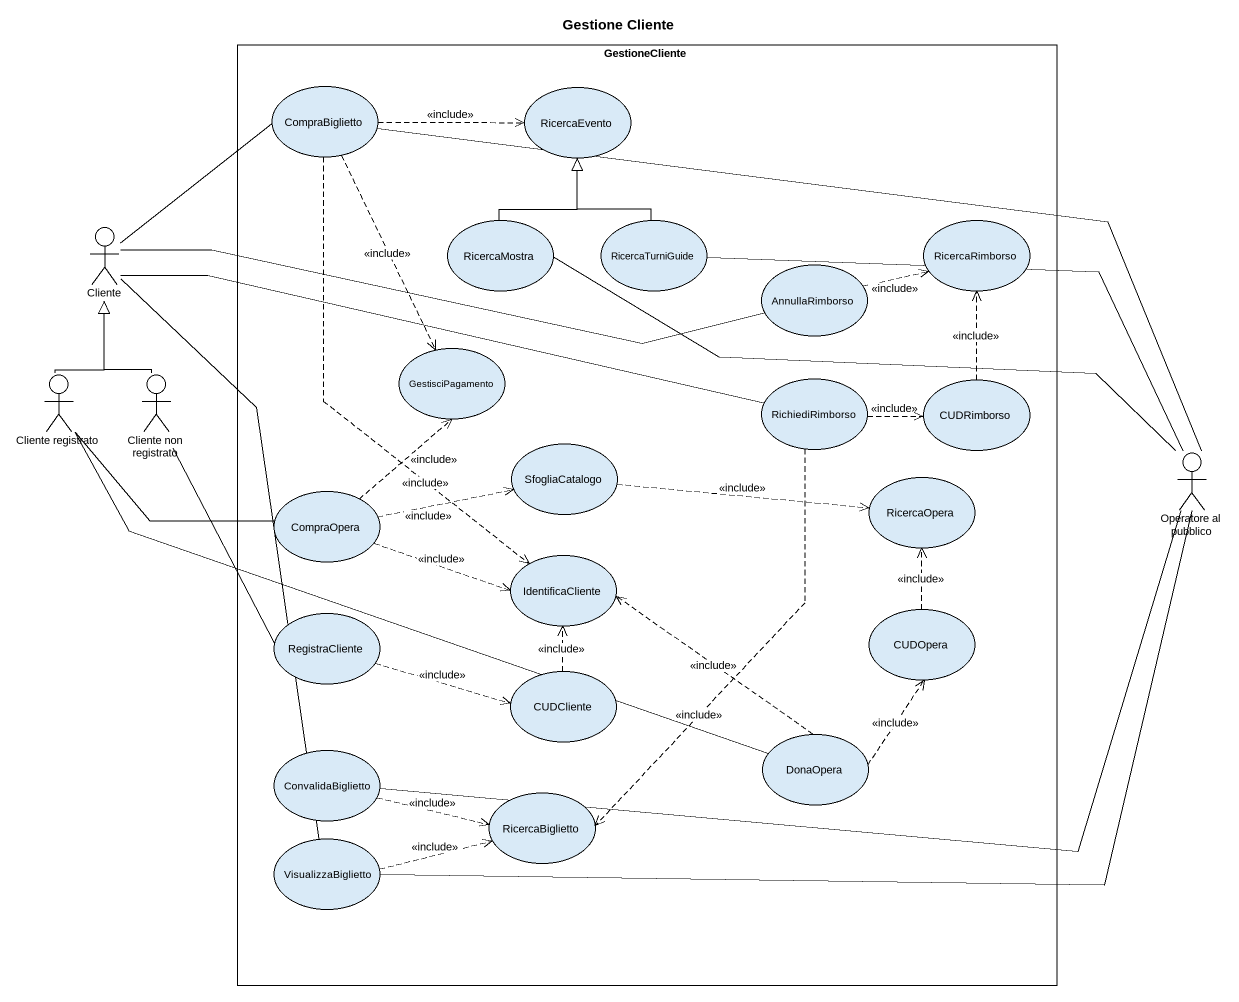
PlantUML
@startuml
title Gestione Cliente
rectangle GestioneCliente {
  usecase CompraBiglietto
  usecase RicercaEvento
  usecase RicercaMostra
  usecase RicercaTurniGuide
  usecase RicercaRimborso
  usecase AnnullaRimborso
  usecase GestisciPagamento
  usecase RichiediRimborso
  usecase CUDRimborso
  usecase SfogliaCatalogo
  usecase CompraOpera
  usecase RicercaOpera
  usecase IdentificaCliente
  usecase CUDOpera
  usecase RegistraCliente
  usecase CUDCliente
  usecase DonaOpera
  usecase ConvalidaBiglietto
  usecase RicercaBiglietto
  usecase VisualizzaBiglietto
}
actor Cliente
actor "Cliente registrato" as Cliente_registrato
actor "Cliente non registrato" as Cliente_non_registrato
actor "Operatore al pubblico" as Operatore_al_pubblico
CompraBiglietto .right.> RicercaEvento : <<include>>
CompraBiglietto ..> GestisciPagamento : <<include>>
CompraBiglietto ..> IdentificaCliente : <<include>>
Cliente -up- CompraBiglietto
Cliente -right- AnnullaRimborso
Cliente -right- RichiediRimborso
Cliente -- VisualizzaBiglietto
RicercaMostra -up-|> RicercaEvento
RicercaTurniGuide -up-|> RicercaEvento
AnnullaRimborso .right.> RicercaRimborso : <<include>>
Cliente_registrato -up-|> Cliente
Cliente_registrato -right- CompraOpera
Cliente_registrato -right- DonaOpera
Cliente_non_registrato -up-|> Cliente
Cliente_non_registrato -- RegistraCliente
RichiediRimborso .right.> CUDRimborso : <<include>>
RichiediRimborso ..> RicercaBiglietto : <<include>>
CUDRimborso .up.> RicercaRimborso : <<include>>
SfogliaCatalogo .right.> RicercaOpera : <<include>>
Operatore_al_pubblico -left- CompraBiglietto
Operatore_al_pubblico -left- RicercaMostra
Operatore_al_pubblico -left- RicercaTurniGuide
Operatore_al_pubblico -left- ConvalidaBiglietto
Operatore_al_pubblico -left- VisualizzaBiglietto
CompraOpera .up.> GestisciPagamento : <<include>>
CompraOpera .right.> SfogliaCatalogo : <<include>>
CompraOpera .right.> IdentificaCliente : <<include>>
CUDOpera .up.> RicercaOpera : <<include>>
RegistraCliente .right.> CUDCliente : <<include>>
CUDCliente .up.> IdentificaCliente : <<include>>
DonaOpera .up.> IdentificaCliente : <<include>>
DonaOpera .up.> CUDOpera : <<include>>
ConvalidaBiglietto .right.> RicercaBiglietto : <<include>>
VisualizzaBiglietto .right.> RicercaBiglietto : <<include>>
@enduml
